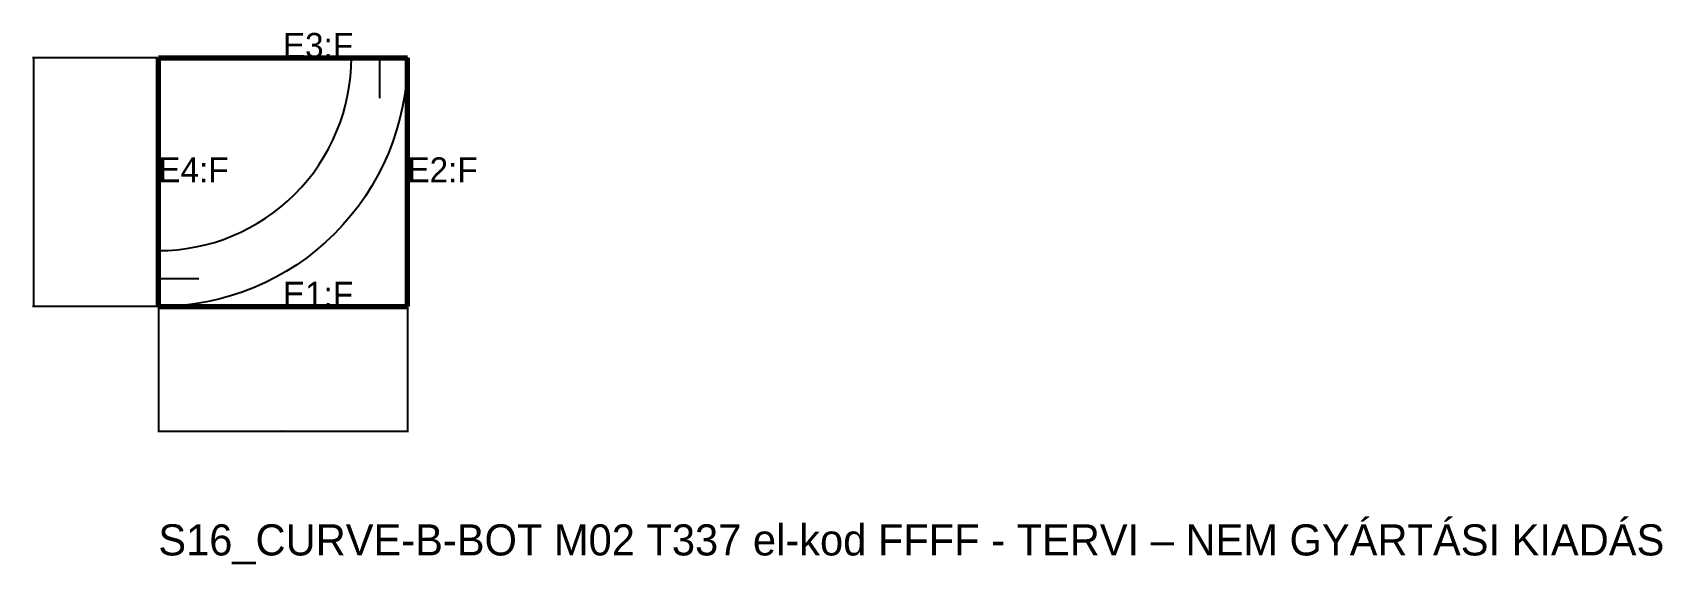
# Model space of a CAD drawing. Header units: millimetres. Extents: x -40 to 483, y -83 to 88.
import ezdxf

# ---------------------------------------------------------------- set-up
doc = ezdxf.new("R2010")
doc.units = ezdxf.units.MM
for name, color, linetype in [('ELZARAS', 1, 'Continuous'), ('FURAT_EL', 3, 'Continuous'), ('KONTUR', 7, 'Continuous'), ('MERET', 8, 'Continuous'), ('SZOVEG', 7, 'Continuous')]:
    doc.layers.add(name, color=color, linetype=linetype)
doc.styles.add('OpenSansCondensed-Light', font='OpenSansCondensed-Light.ttf')
doc.dimstyles.new('EZDXF', dxfattribs={"dimtxt": 0.25, "dimasz": 0.175, "dimexe": 0.375, "dimexo": 0.125, "dimgap": 0.1, "dimtad": 1, "dimlfac": 100, "dimzin": 12, "dimdsep": 46, "dimtxsty": 'OpenSansCondensed-Light', "dimblk": 'ARCHTICK', "dimcen": 2.5, "dimazin": 3, "dimtfac": 0.5, "dimtmove": 2, "dimatfit": 3})

# ---------------------------------------------------------------- blocks, each defined once
blk = doc.blocks.new('_ARCHTICK')
at = {"color": 0, "linetype": 'BYBLOCK', "const_width": 0.15}
blk.add_lwpolyline([(-0.5, -0.5), (0.5, 0.5)], dxfattribs=at)

msp = doc.modelspace()

# ---------------------------------------------------------------- linework, layer by layer
at = {"layer": 'ELZARAS', "lineweight": 70}
for p, q in [((0, 80), (80, 80)), ((0, 0), (0, 80)), ((80, 0), (80, 80)), ((0, 0), (80, 0))]:
    msp.add_line(p, q, dxfattribs=at)
at = {"layer": 'FURAT_EL'}
for p, q in [((71, 80), (71, 67)), ((71, 80), (71, 67)), ((71, 80), (71, 67)), ((71, 80), (71, 69)), ((71, 80), (71, 69)), ((0, 9), (13, 9)), ((0, 9), (13, 9)), ((0, 9), (13, 9)), ((0, 9), (11, 9)), ((0, 9), (11, 9))]:
    msp.add_line(p, q, dxfattribs=at)
at = {"layer": 'KONTUR'}
msp.add_lwpolyline([(0, 18), (3.0422, 18.07468), (6.07706, 18.29855), (9.09729, 18.67106), (12.0956, 19.19131), (15.06477, 19.85806), (17.99765, 20.6697), (20.88717, 21.62427), (23.72637, 22.71947), (26.50842, 23.95266), (29.2266, 25.32088), (31.87437, 26.82083), (34.44535, 28.44888), (36.93336, 30.20113), (39.33238, 32.07335), (41.63666, 34.06103), (43.84062, 36.15938), (45.93897, 38.36334), (47.92665, 40.66762), (49.79887, 43.06664), (51.55112, 45.55465), (53.17917, 48.12563), (54.67912, 50.7734), (56.04734, 53.49158), (57.28053, 56.27363), (58.37573, 59.11283), (59.3303, 62.00235), (60.14194, 64.93523), (60.80869, 67.9044), (61.32894, 70.90271), (61.70145, 73.92294), (61.92532, 76.9578), (62, 80), (62, 80), (80, 80), (79.90364, 76.07459), (79.61478, 72.15863), (79.13412, 68.26156), (78.46282, 64.39277), (77.6025, 60.56159), (76.55523, 56.77723), (75.32353, 53.04881), (73.91036, 49.38533), (72.31914, 45.79559), (70.5537, 42.28826), (68.61829, 38.87178), (66.51757, 35.55438), (64.2566, 32.34406), (61.84084, 29.24854), (59.27609, 26.27528), (56.56854, 23.43146), (53.72472, 20.72391), (50.75146, 18.15916), (47.65594, 15.7434), (44.44562, 13.48243), (41.12822, 11.38171), (37.71174, 9.4463), (34.20441, 7.68086), (30.61467, 6.08964), (26.95119, 4.67647), (23.22277, 3.44477), (19.43841, 2.3975), (15.60723, 1.53718), (11.73844, 0.86588), (7.84137, 0.38522), (3.92541, 0.09636), (0, 0)], close=True, dxfattribs=at)

# ---------------------------------------------------------------- texts
at = {"layer": 'SZOVEG'}
for s, height, p in [('E3:F', 8, (40, 80)), ('E4:F', 8, (0, 40)), ('E2:F', 8, (80, 40)), ('E1:F', 8, (40, 0)), ('S16_CURVE-B-BOT M02 T337 el-kod FFFF - TERVI – NEM GYÁRTÁSI KIADÁS', 10, (0, -80))]:
    msp.add_text(s, height=height, dxfattribs=at).set_placement(p)

# ---------------------------------------------------------------- dimensions: what is measured, and where the dimension line sits
at = {"layer": 'MERET'}
msp.add_linear_dim(base=(-40, 0), p1=(0, 0), p2=(0, 80), angle=90, dimstyle='EZDXF', dxfattribs=at).render()
msp.add_linear_dim(base=(0, -40), p1=(0, 0), p2=(80, 0), dimstyle='EZDXF', dxfattribs=at).render()

doc.saveas('drawing.dxf')
